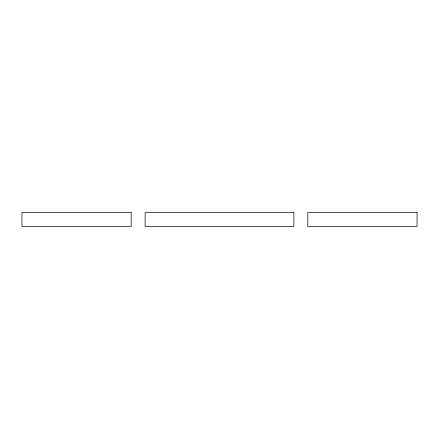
<?xml version="1.0" encoding="UTF-8"?>
<svg xmlns="http://www.w3.org/2000/svg" width="439" height="439" viewBox="0 0 439 439"><rect width="100%" height="100%" fill="white"/><g stroke="black" fill="none" stroke-linecap="round" stroke-linejoin="round"><path stroke-width="0.66" d="M131.184 212.525L21.95 212.525L21.95 226.475L131.184 226.475L131.184 212.525M293.872 212.525L145.128 212.525L145.128 226.475L293.872 226.475L293.872 212.525M417.05 212.525L307.816 212.525L307.816 226.475L417.05 226.475L417.05 212.525"/></g></svg>
